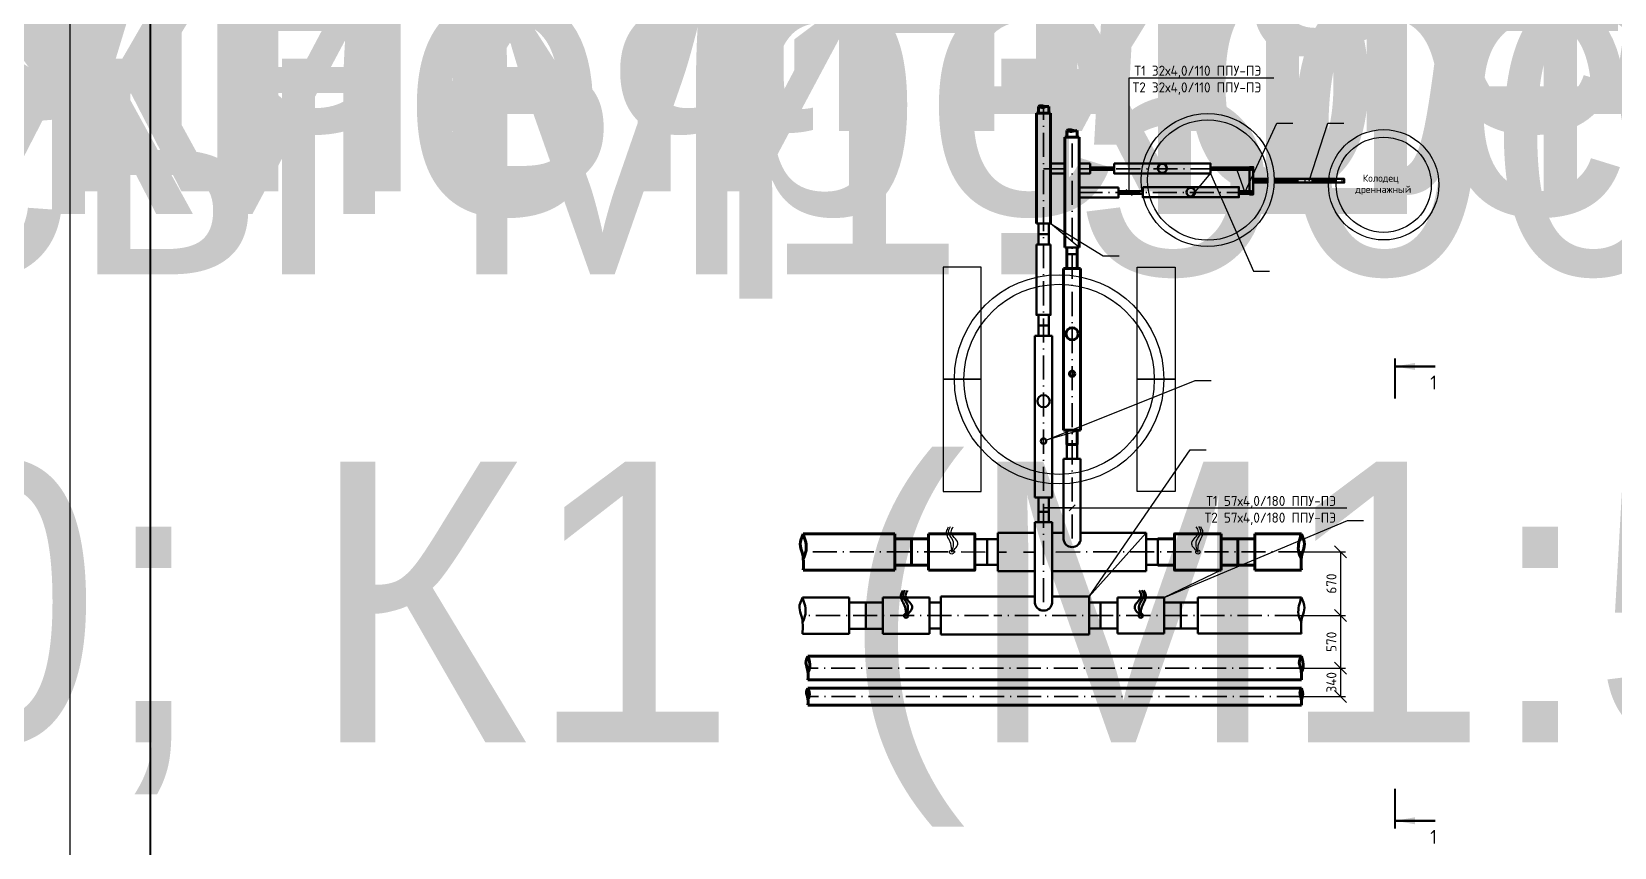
# Model space of a CAD drawing. Header units: metres. Extents: x 1981 to 7362, y 1229 to 3678.
# Drawn here: x 4078 to 4472.5, y 2123.1 to 2326.5 of the extents above; entities that cross this region are included whole.
import ezdxf
from ezdxf import colors
from ezdxf.entities.mleader import LeaderData, LeaderLine
from ezdxf.enums import TextEntityAlignment as Align
from ezdxf.math import Vec2, Vec3

# ---------------------------------------------------------------- set-up
doc = ezdxf.new("R2018")
doc.units = ezdxf.units.M
doc.linetypes.add('ACAD_ISO10W100', pattern=[18.5, 12, -3, 0.5, -3])
doc.layers.add('Основной', color=255, linetype='Continuous', lineweight=50)
doc.layers.add('Форматы', color=7, linetype='Continuous')
doc.styles.add('-ISOCPEUR-', font='isocpeur.ttf')
doc.styles.add('GOST', font='GOST.shx', dxfattribs={"oblique": 15})
doc.styles.add('GOST-2.304_Type-B', font='GOST Common.ttf')
doc.styles.get("Standard").update_dxf_attribs({"font": 'GOST Common.ttf'})
doc.dimstyles.new('Копия(2) М 1 к 40', dxfattribs={"dimtxt": 3.5, "dimasz": 3, "dimexe": 1.25, "dimexo": 0, "dimgap": 1, "dimtad": 1, "dimdec": 0, "dimlfac": 40, "dimzin": 0, "dimdsep": 46, "dimtxsty": 'GOST', "dimblk": 'OBLIQUE', "dimcen": 5, "dimclrd": 256, "dimclre": 256, "dimclrt": 256, "dimazin": 2, "dimtfac": 1, "dimtdec": 0, "dimtmove": 0, "dimatfit": 3, "dimldrblk": 'NONE', "dimfxl": 1.25, "dimtolj": 1, "dimtzin": 0, "dimlwd": -1, "dimlwe": -1, "dimarcsym": 2})

# ---------------------------------------------------------------- blocks, each defined once
blk = doc.blocks.new('*U143')
at = {"style": 'GOST-2.304_Type-B'}
blk.add_attdef('РАЗРАБОТАЛ', text='', height=2.5, dxfattribs=at).set_placement((250.5, -264.22), align=Align.MIDDLE_LEFT)
at = {"style": 'GOST-2.304_Type-B', "flags": 8}
for tag, height, p in [('ДАТА', 2.5, (290.07, -264.4)), ('ЛИСТ', 3, (386.39, -271.92)), ('ЛИСТОВ', 3, (403.89, -271.92)), ('ФОРМАТ', 3, (380.97, -294.75))]:
    blk.add_attdef(tag, text='', height=height, dxfattribs=at).set_placement(p, align=Align.MIDDLE_CENTER)
at = {"style": 'GOST-2.304_Type-B'}
blk.add_attdef('ПРОВЕРИЛ', (250.75, -270.73), '', height=2.5, dxfattribs=at)
at = {"lineweight": 30, "flags": 104}
for tag, p in [('ТЕПЛОВЫЕ_СЕТИ', (330, -269.5)), ('ИМЯ_ЧЕРТЕЖА', (330, -284.5))]:
    blk.add_attdef(tag, text='', height=3, dxfattribs=at).set_placement(p, align=Align.MIDDLE_CENTER)
blk = doc.blocks.new('_Oblique')
at = {"color": 0, "linetype": 'ByBlock', "lineweight": -2}
blk.add_line((-0.5, -0.5), (0.5, 0.5), dxfattribs=at)
blk = doc.blocks.new('*D116')
at = {"transparency": 16777216}
for p, q in [((4394.79, 2196.83), (4405.47, 2196.83)), ((4404.22, 2196.83), (4404.22, 2180.9)), ((4393.83, 2180.9), (4405.47, 2180.9))]:
    blk.add_line(p, q, dxfattribs=at)
at = {"layer": 'Defpoints', "color": 0, "lineweight": 50, "transparency": 16777216}
for p in [(4394.79, 2196.83), (4393.83, 2180.9), (4404.22, 2180.9)]:
    blk.add_point(p, dxfattribs=at)
at = {"transparency": 16777216, "xscale": 3, "yscale": 3, "zscale": 3}
for p, rotation in [((4404.22, 2196.83), 90), ((4404.22, 2180.9), 270)]:
    blk.add_blockref('_Oblique', p, dxfattribs=dict(at, rotation=rotation))
at = {"lineweight": 35, "transparency": 16777216, "insert": (4401.97, 2188.87), "char_height": 2.5, "attachment_point": 5, "rotation": 90}
blk.add_mtext('\\A1;670', dxfattribs=at)
blk = doc.blocks.new('_None')
blk = doc.blocks.new('*D117')
at = {"transparency": 16777216}
for p, q in [((4393.83, 2180.9), (4405.47, 2180.9)), ((4404.22, 2180.9), (4404.22, 2167.81)), ((4394.26, 2167.81), (4405.47, 2167.81))]:
    blk.add_line(p, q, dxfattribs=at)
at = {"layer": 'Defpoints', "color": 0, "lineweight": 50, "transparency": 16777216}
for p in [(4393.83, 2180.9), (4394.26, 2167.81), (4404.22, 2167.81)]:
    blk.add_point(p, dxfattribs=at)
at = {"transparency": 16777216, "xscale": 3, "yscale": 3, "zscale": 3}
for p, rotation in [((4404.22, 2180.9), 90), ((4404.22, 2167.81), 270)]:
    blk.add_blockref('_Oblique', p, dxfattribs=dict(at, rotation=rotation))
at = {"lineweight": 35, "transparency": 16777216, "insert": (4401.97, 2174.35), "char_height": 2.5, "width": 6.65, "attachment_point": 5, "rotation": 90}
blk.add_mtext('\\A1;570', dxfattribs=at)
blk = doc.blocks.new('*D118')
at = {"transparency": 16777216}
for p, q in [((4394.26, 2167.81), (4405.47, 2167.81)), ((4404.22, 2167.81), (4404.22, 2160.69)), ((4394.26, 2160.69), (4405.47, 2160.69))]:
    blk.add_line(p, q, dxfattribs=at)
at = {"layer": 'Defpoints', "color": 0, "lineweight": 50, "transparency": 16777216}
for p in [(4394.26, 2167.81), (4394.26, 2160.69), (4404.22, 2160.69)]:
    blk.add_point(p, dxfattribs=at)
at = {"transparency": 16777216, "xscale": 3, "yscale": 3, "zscale": 3}
for p, rotation in [((4404.22, 2167.81), 90), ((4404.22, 2160.69), 270)]:
    blk.add_blockref('_Oblique', p, dxfattribs=dict(at, rotation=rotation))
at = {"lineweight": 35, "transparency": 16777216, "insert": (4401.97, 2164.25), "char_height": 2.5, "attachment_point": 5, "rotation": 90}
blk.add_mtext('\\A1;340', dxfattribs=at)
blk = doc.blocks.new('*U145')
blk.add_lwpolyline([(0, 123), (594, 123), (594, -297), (0, -297)], close=True)
at = {"const_width": 0.5}
blk.add_lwpolyline([(20, 118), (589, 118), (589, -292), (20, -292)], close=True, dxfattribs=at)
at = {"style": 'GOST-2.304_Type-B'}
blk.add_attdef('РАЗРАБОТАЛ', text='', height=2.5, dxfattribs=at).set_placement((424.5, -264.22), align=Align.MIDDLE_LEFT)
at = {"style": 'GOST-2.304_Type-B', "flags": 8}
for tag, height, p in [('ДАТА', 2.5, (464.07, -264.4)), ('ЛИСТ', 3, (560.39, -271.92)), ('ЛИСТОВ', 3, (577.89, -271.92)), ('ФОРМАТ', 3, (554.97, -294.75))]:
    blk.add_attdef(tag, text='', height=height, dxfattribs=at).set_placement(p, align=Align.MIDDLE_CENTER)
at = {"style": 'GOST-2.304_Type-B'}
blk.add_attdef('ПРОВЕРИЛ', (424.75, -270.73), '', height=2.5, dxfattribs=at)
at = {"lineweight": 30, "flags": 104}
for tag, p in [('ТЕПЛОВЫЕ_СЕТИ', (504, -269.5)), ('ИМЯ_ЧЕРТЕЖА', (504, -284.5))]:
    blk.add_attdef(tag, text='', height=3, dxfattribs=at).set_placement(p, align=Align.MIDDLE_CENTER)
blk = doc.blocks.new('*U163')
at = {"style": 'GOST-2.304_Type-B'}
blk.add_attdef('РАЗРАБОТАЛ', text='', height=2.5, dxfattribs=at).set_placement((250.5, -264.22), align=Align.MIDDLE_LEFT)
at = {"style": 'GOST-2.304_Type-B', "flags": 8}
for tag, height, p in [('ДАТА', 2.5, (290.07, -264.4)), ('ЛИСТ', 3, (386.39, -271.92)), ('ЛИСТОВ', 3, (403.89, -271.92)), ('ФОРМАТ', 3, (380.97, -294.75))]:
    blk.add_attdef(tag, text='', height=height, dxfattribs=at).set_placement(p, align=Align.MIDDLE_CENTER)
at = {"style": 'GOST-2.304_Type-B'}
blk.add_attdef('ПРОВЕРИЛ', (250.75, -270.73), '', height=2.5, dxfattribs=at)
at = {"lineweight": 30, "flags": 104}
for tag, p in [('ТЕПЛОВЫЕ_СЕТИ', (330, -269.5)), ('ИМЯ_ЧЕРТЕЖА', (330, -284.5))]:
    blk.add_attdef(tag, text='', height=3, dxfattribs=at).set_placement(p, align=Align.MIDDLE_CENTER)

msp = doc.modelspace()

# ---------------------------------------------------------------- hatches: boundary and pattern name
at = {"layer": 'Основной'}
for points in [[(4417.82, 2243.027), (4422.82, 2243.909), (4422.82, 2242.146)], [(4417.82, 2129.718), (4422.82, 2130.6), (4422.82, 2128.836)]]:
    msp.add_hatch(color=256, dxfattribs=at).paths.add_polyline_path(points, flags=0)

# ---------------------------------------------------------------- linework, layer by layer
at = {"lineweight": 60}
for p, q in [((4328.921, 2307.84), (4328.921, 2306.184)), ((4331.484, 2306.184), (4331.484, 2307.84)), ((4331.977, 2306.184), (4328.428, 2306.184)), ((4328.428, 2278.657), (4328.428, 2306.184)), ((4331.977, 2278.657), (4331.977, 2306.184)), ((4339.09, 2300.184), (4335.541, 2300.184)), ((4335.541, 2272.657), (4335.541, 2300.184)), ((4336.034, 2301.84), (4336.034, 2300.184)), ((4338.597, 2300.184), (4338.597, 2301.84)), ((4339.09, 2272.657), (4339.09, 2300.184)), ((4336.034, 2271.001), (4336.034, 2272.657)), ((4338.597, 2272.657), (4338.597, 2271.001)), ((4336.034, 2271.001), (4336.034, 2267.442)), ((4338.596, 2267.442), (4338.596, 2271.001)), ((4339.45, 2267.442), (4335.18, 2267.442)), ((4335.18, 2227.114), (4335.18, 2267.442)), ((4339.45, 2227.114), (4339.45, 2267.442)), ((4339.45, 2227.114), (4335.18, 2227.114)), ((4336.034, 2223.555), (4336.034, 2227.114)), ((4338.596, 2227.114), (4338.596, 2223.555)), ((4336.034, 2223.555), (4338.596, 2223.555)), ((4336.034, 2223.555), (4338.596, 2223.555)), ((4293.118, 2201.249), (4270.31, 2201.249)), ((4293.118, 2192.249), (4293.118, 2201.249)), ((4297.318, 2199.999), (4293.118, 2199.999)), ((4297.318, 2199.999), (4301.518, 2199.999)), ((4297.318, 2193.499), (4297.318, 2199.999)), ((4297.318, 2193.499), (4297.318, 2199.999)), ((4301.518, 2192.249), (4301.518, 2201.249)), ((4301.518, 2201.249), (4313.118, 2201.249)), ((4313.118, 2192.249), (4313.118, 2201.249)), ((4358.665, 2199.999), (4362.865, 2199.999)), ((4362.865, 2192.249), (4362.865, 2201.249)), ((4374.465, 2201.249), (4362.865, 2201.249)), ((4374.465, 2192.249), (4374.465, 2201.249)), ((4378.665, 2199.999), (4374.465, 2199.999)), ((4378.665, 2193.499), (4378.665, 2199.999)), ((4378.665, 2199.999), (4382.865, 2199.999)), ((4378.665, 2193.499), (4378.665, 2199.999)), ((4382.865, 2192.249), (4382.865, 2201.249)), ((4382.865, 2201.249), (4394.465, 2201.249)), ((4293.118, 2193.499), (4297.318, 2193.499)), ((4301.518, 2193.499), (4297.318, 2193.499)), ((4362.865, 2193.499), (4358.665, 2193.499)), ((4374.465, 2193.499), (4378.665, 2193.499)), ((4382.865, 2193.499), (4378.665, 2193.499)), ((4293.118, 2192.249), (4270.31, 2192.249)), ((4301.518, 2192.249), (4313.118, 2192.249)), ((4374.465, 2192.249), (4362.865, 2192.249)), ((4382.865, 2192.249), (4394.465, 2192.249))]:
    msp.add_line(p, q, dxfattribs=at)
at = {"color": 3, "linetype": 'ACAD_ISO10W100', "lineweight": 35, "ltscale": 0.5}
for p, q in [((4337.315, 2200.109), (4337.315, 2301.277)), ((4315.676, 2196.749), (4270.958, 2196.824)), ((4320.954, 2196.749), (4318.641, 2196.749)), ((4328.067, 2196.749), (4325.225, 2196.749)), ((4394.792, 2196.833), (4332.337, 2196.749)), ((4316.483, 2180.904), (4270.776, 2180.904)), ((4393.834, 2180.902), (4317.835, 2180.904)), ((4394.256, 2167.807), (4271.295, 2167.807)), ((4394.351, 2160.69), (4271.374, 2160.69))]:
    msp.add_line(p, q, dxfattribs=at)
at = {"color": 5, "lineweight": 50}
for p, q in [((4332.337, 2250.646), (4328.067, 2250.646)), ((4328.067, 2210.318), (4328.067, 2250.646)), ((4332.337, 2210.318), (4332.337, 2250.646)), ((4332.337, 2210.318), (4328.067, 2210.318)), ((4328.921, 2204.153), (4328.921, 2210.318)), ((4331.483, 2210.318), (4331.483, 2204.153)), ((4328.067, 2204.153), (4332.337, 2204.153)), ((4328.067, 2204.153), (4328.067, 2184.104)), ((4328.921, 2204.153), (4331.483, 2204.153)), ((4332.337, 2204.153), (4332.337, 2184.104)), ((4304.586, 2185.649), (4304.586, 2176.16)), ((4304.586, 2185.649), (4328.067, 2185.649)), ((4332.337, 2185.649), (4341.593, 2185.649)), ((4341.593, 2185.649), (4341.593, 2176.16)), ((4281.739, 2185.381), (4270.139, 2185.381)), ((4281.739, 2176.381), (4281.739, 2185.381)), ((4285.939, 2184.131), (4281.739, 2184.131)), ((4285.939, 2184.131), (4290.139, 2184.131)), ((4285.939, 2177.631), (4285.939, 2184.131)), ((4285.939, 2177.631), (4285.939, 2184.131)), ((4285.939, 2177.631), (4285.939, 2184.131)), ((4285.939, 2177.631), (4285.939, 2184.131)), ((4290.139, 2176.381), (4290.139, 2185.381)), ((4290.139, 2185.381), (4301.739, 2185.381)), ((4301.739, 2176.381), (4301.739, 2185.381)), ((4301.739, 2184.142), (4301.739, 2177.666)), ((4304.586, 2184.142), (4301.739, 2184.142)), ((4301.739, 2184.142), (4301.739, 2177.666)), ((4301.739, 2184.142), (4301.739, 2177.666)), ((4301.739, 2184.142), (4301.739, 2177.666)), ((4341.593, 2184.142), (4344.44, 2184.142)), ((4344.44, 2184.153), (4348.64, 2184.153)), ((4344.44, 2177.653), (4344.44, 2184.153)), ((4344.44, 2184.142), (4344.44, 2177.666)), ((4344.44, 2184.142), (4344.44, 2177.666)), ((4344.44, 2184.142), (4344.44, 2177.666)), ((4344.44, 2184.142), (4344.44, 2177.666)), ((4344.44, 2184.142), (4344.44, 2177.666)), ((4344.44, 2184.142), (4344.44, 2177.666)), ((4348.64, 2176.403), (4348.64, 2185.403)), ((4360.24, 2185.403), (4348.64, 2185.403)), ((4348.64, 2184.165), (4348.64, 2177.688)), ((4348.64, 2184.165), (4348.64, 2177.688)), ((4348.64, 2184.165), (4348.64, 2177.688)), ((4348.64, 2184.165), (4348.64, 2177.688)), ((4360.24, 2176.403), (4360.24, 2185.403)), ((4364.44, 2184.153), (4360.24, 2184.153)), ((4364.44, 2177.653), (4364.44, 2184.153)), ((4364.44, 2177.653), (4364.44, 2184.153)), ((4364.44, 2177.653), (4364.44, 2184.153)), ((4364.44, 2184.153), (4368.64, 2184.153)), ((4368.64, 2176.403), (4368.64, 2185.403)), ((4368.64, 2185.403), (4394.465, 2185.403)), ((4304.586, 2177.666), (4301.739, 2177.666)), ((4341.593, 2177.666), (4344.44, 2177.666)), ((4348.64, 2177.653), (4344.44, 2177.653)), ((4360.24, 2177.653), (4364.44, 2177.653)), ((4368.64, 2177.653), (4364.44, 2177.653)), ((4281.739, 2176.381), (4270.139, 2176.381)), ((4281.739, 2177.631), (4285.939, 2177.631)), ((4290.139, 2177.631), (4285.939, 2177.631)), ((4290.139, 2176.381), (4301.739, 2176.381)), ((4304.586, 2176.16), (4341.593, 2176.16)), ((4360.24, 2176.403), (4348.64, 2176.403)), ((4368.64, 2176.403), (4394.465, 2176.403))]:
    msp.add_line(p, q, dxfattribs=at)
at = {"lineweight": 50}
for p, q in [((4336.034, 2223.555), (4336.034, 2219.997)), ((4338.596, 2223.555), (4336.034, 2223.555)), ((4338.596, 2223.555), (4338.596, 2219.997)), ((4335.18, 2219.997), (4339.45, 2219.997)), ((4335.18, 2219.997), (4335.18, 2199.948)), ((4336.034, 2219.997), (4338.596, 2219.997)), ((4339.45, 2219.997), (4339.45, 2199.948)), ((4313.118, 2201.493), (4313.118, 2192.004)), ((4318.811, 2201.493), (4318.811, 2192.004)), ((4318.811, 2201.493), (4328.067, 2201.493)), ((4332.337, 2201.493), (4335.18, 2201.493)), ((4339.45, 2201.493), (4355.818, 2201.493)), ((4355.818, 2201.493), (4355.818, 2192.004)), ((4362.865, 2201.493), (4362.865, 2192.004)), ((4355.818, 2199.987), (4358.665, 2199.987)), ((4355.818, 2193.511), (4358.665, 2193.511)), ((4318.811, 2192.004), (4328.067, 2192.004)), ((4332.337, 2192.004), (4355.818, 2192.004))]:
    msp.add_line(p, q, dxfattribs=at)
for p, q in [((4318.811, 2199.987), (4318.641, 2199.987)), ((4318.811, 2193.511), (4318.641, 2193.511))]:
    msp.add_line(p, q)
at = {"color": 4, "lineweight": 60}
for p, q in [((4307.793, 2170.773), (4271.488, 2170.773)), ((4394.465, 2170.773), (4307.793, 2170.773)), ((4307.793, 2164.842), (4271.488, 2164.842)), ((4394.465, 2164.842), (4307.793, 2164.842))]:
    msp.add_line(p, q, dxfattribs=at)
at = {"color": 6, "lineweight": 60}
for p, q in [((4394.465, 2162.825), (4271.488, 2162.825)), ((4394.465, 2158.555), (4271.488, 2158.555))]:
    msp.add_line(p, q, dxfattribs=at)
at = {"color": 3, "linetype": 'ACAD_ISO10W100', "lineweight": 35, "ltscale": 0.5}
for points in [[(4330.202, 2184.265), (4330.179, 2307.933)], [(4330.182, 2292.35), (4335.541, 2292.35)], [(4339.09, 2292.35), (4381.915, 2292.35)], [(4382.476, 2289.348), (4386.113, 2289.348)], [(4387.713, 2289.348), (4405.176, 2289.348)], [(4381.915, 2286.42), (4337.315, 2286.42)]]:
    msp.add_lwpolyline(points, dxfattribs=at)
at = {"color": 0, "linetype": 'ByBlock'}
for points in [[(4314.653, 2267.814), (4305.163, 2267.814), (4305.163, 2239.822), (4314.653, 2239.822)], [(4353.528, 2267.814), (4363.017, 2267.814), (4363.017, 2239.822), (4353.528, 2239.822)], [(4314.653, 2239.822), (4305.163, 2239.822), (4305.163, 2211.829), (4314.653, 2211.829)], [(4353.528, 2239.822), (4363.017, 2239.822), (4363.017, 2211.829), (4353.528, 2211.829)]]:
    msp.add_lwpolyline(points, close=True, dxfattribs=at)
at = {"color": 5, "lineweight": 50}
msp.add_lwpolyline([(4331.483, 2206.759), (4328.921, 2206.759)], dxfattribs=at)
at = {"lineweight": 50}
for points in [[(4318.641, 2199.987), (4315.676, 2199.987), (4313.118, 2199.987)], [(4318.641, 2193.511), (4315.676, 2193.511), (4313.118, 2193.511)]]:
    msp.add_lwpolyline(points, dxfattribs=at)
at = {"color": 0, "linetype": 'ByBlock'}
for centre, radius in [((4371.114, 2289.507), 16.6), ((4371.114, 2289.507), 15), ((4414.989, 2288.329), 13.759), ((4414.989, 2288.329), 11.861), ((4334.09, 2239.822), 26.095), ((4334.09, 2239.822), 23.723)]:
    msp.add_circle(centre, radius, dxfattribs=at)
at = {"lineweight": 60}
for centre, radius in [((4337.315, 2251.165), 1.534), ((4337.315, 2241.201), 0.681)]:
    msp.add_circle(centre, radius, dxfattribs=at)
at = {"color": 5, "lineweight": 50}
for centre, radius in [((4330.202, 2234.369), 1.534), ((4330.202, 2224.405), 0.681), ((4295.939, 2180.881), 0.531), ((4354.44, 2180.903), 0.531)]:
    msp.add_circle(centre, radius, dxfattribs=at)
at = {"lineweight": 30}
for centre in [(4307.318, 2196.749), (4368.665, 2196.749)]:
    msp.add_circle(centre, 0.531, dxfattribs=at)
at = {"lineweight": 50}
msp.add_arc((4337.315, 2200.109), 2.141, 184.31559, 355.68441, dxfattribs=at)
at = {"color": 5, "lineweight": 50}
msp.add_arc((4330.202, 2184.265), 2.141, 184.31559, 355.68441, dxfattribs=at)
at = {"lineweight": 60}
for points in [[(4331.484, 2307.84), (4330.245, 2307.914), (4329.643, 2308.062), (4328.921, 2307.84)], [(4328.921, 2307.84), (4330.097, 2307.639), (4330.691, 2307.841)], [(4338.597, 2301.84), (4337.357, 2301.914), (4336.755, 2302.062), (4336.034, 2301.84)], [(4336.034, 2301.84), (4337.21, 2301.639), (4337.803, 2301.841)], [(4270.31, 2192.249), (4270.05, 2196.602), (4269.529, 2198.715), (4270.31, 2201.249)], [(4270.31, 2201.249), (4271.016, 2197.119), (4270.308, 2195.036)], [(4394.465, 2201.249), (4393.759, 2197.119), (4394.467, 2195.036)], [(4394.465, 2192.249), (4394.725, 2196.602), (4395.246, 2198.715), (4394.465, 2201.249)]]:
    msp.add_spline(points, degree=3, dxfattribs=at)
at = {"lineweight": 30}
for points in [[(4307.318, 2196.749), (4307.066, 2198.899), (4306.045, 2201.793), (4306.548, 2203.016)], [(4307.318, 2196.749), (4307.627, 2199.58), (4306.535, 2201.861), (4307.038, 2203.083)], [(4307.318, 2196.749), (4308.836, 2198.996), (4307.193, 2201.81), (4307.696, 2203.033)], [(4368.665, 2196.749), (4367.147, 2198.996), (4368.79, 2201.81), (4368.287, 2203.033)], [(4368.665, 2196.749), (4368.356, 2199.58), (4369.448, 2201.861), (4368.945, 2203.083)], [(4368.665, 2196.749), (4368.917, 2198.899), (4369.937, 2201.793), (4369.435, 2203.016)]]:
    msp.add_spline(points, degree=3, dxfattribs=at)
at = {"color": 5, "lineweight": 50}
for points in [[(4295.939, 2180.881), (4295.687, 2183.031), (4294.667, 2185.925), (4295.17, 2187.148)], [(4295.939, 2180.881), (4296.248, 2183.712), (4295.156, 2185.992), (4295.659, 2187.215)], [(4295.939, 2180.881), (4297.457, 2183.128), (4295.815, 2185.942), (4296.317, 2187.165)], [(4270.139, 2176.381), (4269.879, 2180.733), (4269.358, 2182.847), (4270.139, 2185.381)], [(4270.139, 2185.381), (4270.846, 2181.251), (4270.137, 2179.168)], [(4394.465, 2185.403), (4393.759, 2181.273), (4394.467, 2179.19)], [(4394.465, 2176.403), (4394.725, 2180.756), (4395.246, 2182.869), (4394.465, 2185.403)]]:
    msp.add_spline(points, degree=3, dxfattribs=at)
for points, knots in [([(4354.44, 2180.903), (4353.62, 2181.649), (4351.816, 2183.291), (4355.179, 2185.351), (4354.312, 2186.776), (4354.062, 2187.187)], [0, 0, 0, 0, 2.7118758, 5.9702407, 7.2923562, 7.2923562, 7.2923562, 7.2923562]), ([(4354.44, 2180.903), (4354.117, 2181.874), (4353.508, 2183.706), (4355.677, 2185.629), (4354.964, 2186.826), (4354.72, 2187.238)], [0, 0, 0, 0, 2.8477683, 5.3764548, 6.6985712, 6.6985712, 6.6985712, 6.6985712]), ([(4354.44, 2180.903), (4354.447, 2181.627), (4354.463, 2183.377), (4356.181, 2185.41), (4355.434, 2186.763), (4355.209, 2187.17)], [0, 0, 0, 0, 2.165161, 5.2336412, 6.5557578, 6.5557578, 6.5557578, 6.5557578])]:
    msp.add_open_spline(points, degree=3, knots=knots, dxfattribs=at)
at = {"color": 4, "lineweight": 60}
for points in [[(4271.488, 2164.842), (4271.318, 2167.727), (4270.976, 2169.112), (4271.488, 2170.773)], [(4271.488, 2170.773), (4271.951, 2168.067), (4271.487, 2166.701)], [(4394.465, 2164.842), (4394.295, 2167.727), (4393.954, 2169.112), (4394.465, 2170.773)], [(4394.465, 2170.773), (4394.928, 2168.067), (4394.464, 2166.701)]]:
    msp.add_spline(points, degree=3, dxfattribs=at)
at = {"color": 6, "lineweight": 60}
for points in [[(4271.488, 2158.555), (4271.369, 2160.706), (4271.132, 2161.67), (4271.488, 2162.825)], [(4271.488, 2162.825), (4271.81, 2160.942), (4271.487, 2159.992)], [(4394.465, 2158.555), (4394.347, 2160.706), (4394.109, 2161.67), (4394.465, 2162.825)], [(4394.465, 2162.825), (4394.787, 2160.942), (4394.464, 2159.992)]]:
    msp.add_spline(points, degree=3, dxfattribs=at)
at = {"layer": 'Основной'}
for p, q in [((4417.82, 2243.027), (4427.82, 2243.027)), ((4417.82, 2129.718), (4427.82, 2129.718))]:
    msp.add_line(p, q, dxfattribs=at)
for points in [[(4335.541, 2291.17), (4331.977, 2291.17), (4331.977, 2293.67), (4335.541, 2293.67)], [(4341.802, 2293.67), (4341.802, 2291.17), (4339.09, 2291.17)], [(4339.09, 2293.67), (4341.802, 2293.67)], [(4341.802, 2293.67), (4341.802, 2291.17)], [(4344.802, 2292.67), (4344.802, 2292.03), (4341.802, 2292.03), (4341.802, 2292.67), (4344.802, 2292.67)], [(4344.802, 2292.67), (4344.802, 2292.03), (4347.802, 2292.03), (4347.802, 2292.67), (4344.802, 2292.67)], [(4347.802, 2293.67), (4347.802, 2291.17), (4371.802, 2291.17), (4371.802, 2293.67), (4347.802, 2293.67)], [(4347.802, 2293.67), (4347.802, 2291.17)], [(4374.802, 2292.67), (4374.802, 2292.03), (4371.802, 2292.03), (4371.802, 2292.67), (4374.802, 2292.67)], [(4374.802, 2292.67), (4381.915, 2292.67), (4381.915, 2292.03), (4374.802, 2292.03)], [(4381.576, 2292.768), (4382.476, 2292.768), (4382.476, 2285.927), (4381.576, 2285.927), (4381.576, 2286.1)], [(4381.576, 2292.67), (4381.576, 2292.768)], [(4381.576, 2286.74), (4381.576, 2292.03)], [(4382.476, 2289.798), (4382.476, 2288.898), (4386.101, 2288.898)], [(4386.111, 2289.798), (4382.476, 2289.798)], [(4387.702, 2288.898), (4405.176, 2288.898), (4405.176, 2289.798), (4387.711, 2289.798)], [(4348.915, 2287.67), (4348.915, 2285.17), (4339.09, 2285.17), (4339.09, 2287.67), (4348.915, 2287.67)], [(4351.915, 2286.74), (4351.915, 2286.1), (4348.915, 2286.1), (4348.915, 2286.74), (4351.915, 2286.74)], [(4351.915, 2286.74), (4351.915, 2286.1), (4354.915, 2286.1), (4354.915, 2286.74), (4351.915, 2286.74)], [(4354.915, 2287.74), (4354.915, 2285.24), (4378.915, 2285.24), (4378.915, 2287.74), (4354.915, 2287.74)], [(4354.915, 2287.74), (4354.915, 2285.24)], [(4381.915, 2286.74), (4381.915, 2286.1), (4378.915, 2286.1), (4378.915, 2286.74), (4381.915, 2286.74)], [(4331.977, 2278.657), (4328.428, 2278.657)], [(4328.921, 2276.05), (4328.921, 2278.657)], [(4331.484, 2276.05), (4331.484, 2278.657)], [(4328.428, 2273.442), (4328.428, 2255.861), (4331.977, 2255.861), (4331.977, 2273.442)], [(4328.428, 2273.442), (4331.977, 2273.442)], [(4331.484, 2276.05), (4328.921, 2276.05)], [(4328.921, 2276.05), (4328.921, 2273.442)], [(4331.484, 2276.05), (4331.484, 2273.442)], [(4339.09, 2272.657), (4335.541, 2272.657)], [(4336.034, 2271.001), (4338.597, 2271.001)], [(4328.921, 2255.861), (4328.921, 2250.646)], [(4328.921, 2253.254), (4331.484, 2253.254)], [(4331.484, 2255.861), (4331.484, 2250.646)], [(4316.146, 2199.987), (4316.146, 2193.511)], [(4358.665, 2193.499), (4358.665, 2199.999)], [(4378.665, 2193.499), (4378.665, 2199.999), (4380.925, 2199.999)]]:
    msp.add_lwpolyline(points, dxfattribs=at)
for points in [[(4417.82, 2235.027, 0.5, 0.5, 0), (4417.82, 2245.027, 0.5, 0.5, 0)], [(4417.82, 2137.718, 0.5, 0.5, 0), (4417.82, 2127.718, 0.5, 0.5, 0)]]:
    msp.add_lwpolyline(points, format="xyseb", dxfattribs=at)
for centre in [(4359.802, 2292.42), (4366.915, 2286.49)]:
    msp.add_circle(centre, 1.1, dxfattribs=at)
for centre in [(4381.915, 2292.35), (4381.915, 2286.42)]:
    msp.add_arc(centre, 0.32, 270, 90, dxfattribs=at)

# ---------------------------------------------------------------- block references
at = {"layer": 'Форматы'}
ref = msp.add_blockref('*U163', (3460.879, 2641.227), dxfattribs=at)
lines = msp.add_mtext('Дренажный колодец КД3', dxfattribs={"layer": '0', "insert": (3790.879, 2356.727), "char_height": 70, "attachment_point": 1})
ref.add_attrib('ИМЯ_ЧЕРТЕЖА', '', (3790.879, 2356.727), dxfattribs={"flags": 104}).embed_mtext(lines)
lines = msp.add_mtext('Тепломеханические решения тепловых сетей', dxfattribs={"layer": '0', "insert": (3790.879, 2371.727), "char_height": 70, "attachment_point": 1})
ref.add_attrib('ТЕПЛОВЫЕ_СЕТИ', '', (3790.879, 2371.727), dxfattribs={"flags": 104}).embed_mtext(lines)
ref = msp.add_blockref('*U143', (3013.291, 2620.512), dxfattribs=at)
lines = msp.add_mtext('План теплотрассы М1:500;\\PРазрез 1-1 М1:20; К1 (М1:50)', dxfattribs={"layer": '0', "insert": (3343.291, 2336.012), "char_height": 70, "attachment_point": 1})
ref.add_attrib('ИМЯ_ЧЕРТЕЖА', '', (3343.291, 2336.012), dxfattribs={"flags": 104}).embed_mtext(lines)
lines = msp.add_mtext('Тепломеханические решения тепловых сетей', dxfattribs={"layer": '0', "insert": (3343.291, 2351.012), "char_height": 70, "attachment_point": 1})
ref.add_attrib('ТЕПЛОВЫЕ_СЕТИ', '', (3343.291, 2351.012), dxfattribs={"flags": 104}).embed_mtext(lines)
msp.add_blockref('*U145', (4087.543, 2263.953), dxfattribs=at)

# ---------------------------------------------------------------- texts
at = {"style": '-ISOCPEUR-'}
for s, p in [('дреннажный', (4414.868, 2287.192)), ('Колодец', (4414.251, 2289.987))]:
    msp.add_text(s, height=1.7792, dxfattribs=at).set_placement(p, align=Align.MIDDLE_CENTER)
at = {"layer": 'Основной', "style": 'GOST-2.304_Type-B'}
for p in [(4426.595, 2237.277), (4426.595, 2123.968)]:
    msp.add_text('1', height=3.5, dxfattribs=at).set_placement(p)

# ---------------------------------------------------------------- dimensions: what is measured, and where the dimension line sits
at = {"color": 18, "lineweight": 35, "true_color": 0x000000}
for base, p1, p2, text, picture, middle in [((4404.221, 2180.902), (4394.792, 2196.833), (4393.834, 2180.902), '670', '*D116', (4401.971, 2188.867)), ((4404.221, 2167.807), (4393.834, 2180.902), (4394.256, 2167.807), '570', '*D117', (4401.971, 2174.355)), ((4404.221, 2160.69), (4394.256, 2167.807), (4394.256, 2160.69), '340', '*D118', (4401.971, 2164.249))]:
    dim = msp.add_linear_dim(base=base, p1=p1, p2=p2, angle=90, text=text, dimstyle='Копия(2) М 1 к 40', override={"dimtxt": 2.5, "dimtxsty": 'Standard'}, dxfattribs=at)
    dim.commit()
    dim.dimension.update_dxf_attribs({"geometry": picture, "text_midpoint": middle})

# ---------------------------------------------------------------- leaders
at = {"lineweight": 25}
ml = msp.add_multileader_mtext('Standard', dxfattribs=at)
ml.set_content('Т1 32х4,0/110 ППУ-ПЭ\\PТ2 32х4,0/110 ППУ-ПЭ', color=256)
ml.set_leader_properties(linetype='ByLayer', lineweight=25)
ml.set_arrow_properties(name='OBLIQUE')
ml.build(insert=Vec2(0, 0))
ml.multileader.update_dxf_attribs({"text_left_attachment_type": 6, "text_right_attachment_type": 6, "dogleg_length": 0.155, "arrow_head_size": 1.483})
ctx = ml.context
ctx.base_point, ctx.char_height, ctx.arrow_head_size, ctx.landing_gap_size, ctx.plane_origin = Vec3(4351.648, 2315.034), 2.5, 1.483, 0.237, Vec3(4346.538, 2322.608)
ctx.left_attachment, ctx.right_attachment, ctx.text_align_type = 6, 6, 2
notes = []
notes.append((ctx, [(0, (1, 1, 0), (4351.555, 2315.034), (1, 0), 0.0922, [(1, [(4351.555, 2286.42), (4351.555, 2292.35)], 0, [])])]))
ctx.mtext.insert, ctx.mtext.alignment, ctx.mtext.flow_direction = Vec3(4384.472, 2318.034), 3, 5
ml = msp.add_multileader_mtext('Standard', dxfattribs=at)
ml.set_content('', color=256)
ml.set_leader_properties()
ml.set_arrow_properties(name='NONE')
ml.build(insert=Vec2(0, 0))
ml.multileader.update_dxf_attribs({"text_left_attachment_type": 6, "text_right_attachment_type": 6, "dogleg_length": 2, "arrow_head_size": 2.5})
ctx = ml.context
ctx.base_point, ctx.char_height, ctx.arrow_head_size, ctx.plane_origin = Vec3(4390.36, 2303.714), 2.5, 2.5, Vec3(4378.358, 2292.03)
ctx.left_attachment, ctx.right_attachment = 6, 6
notes.append((ctx, [(0, (1, 1, 0), (4388.36, 2303.714), (1, 0), 2, [(1, [(4378.358, 2292.03), (4380.415, 2286.42)], 0, [])])]))
ctx.mtext.insert, ctx.mtext.flow_direction = Vec3(4392.36, 2306.714), 5
ml = msp.add_multileader_mtext('Standard', dxfattribs=at)
ml.set_content('', color=256)
ml.set_leader_properties()
ml.set_arrow_properties(name='NONE')
ml.build(insert=Vec2(0, 0))
ml.multileader.update_dxf_attribs({"text_left_attachment_type": 6, "text_right_attachment_type": 6, "dogleg_length": 2, "arrow_head_size": 2.5})
ctx = ml.context
ctx.base_point, ctx.char_height, ctx.arrow_head_size, ctx.plane_origin = Vec3(4403.086, 2303.714), 2.5, 2.5, Vec3(4396.445, 2289.348)
ctx.left_attachment, ctx.right_attachment = 6, 6
notes.append((ctx, [(0, (1, 1, 0), (4401.086, 2303.714), (1, 0), 2, [(0, [(4396.445, 2289.348)], 0, [])])]))
ctx.mtext.insert, ctx.mtext.flow_direction = Vec3(4405.086, 2306.714), 5
ml = msp.add_multileader_mtext('Standard', dxfattribs=at)
ml.set_content('', color=256)
ml.set_leader_properties()
ml.set_arrow_properties(name='NONE')
ml.build(insert=Vec2(0, 0))
ml.multileader.update_dxf_attribs({"text_left_attachment_type": 6, "text_right_attachment_type": 6, "dogleg_length": 2, "arrow_head_size": 2.5})
ctx = ml.context
ctx.base_point, ctx.char_height, ctx.arrow_head_size, ctx.plane_origin = Vec3(4384.532, 2266.777), 2.5, 2.5, Vec3(4366.915, 2285.24)
ctx.left_attachment, ctx.right_attachment = 6, 6
notes.append((ctx, [(0, (1, 1, 0), (4382.532, 2266.777), (1, 0), 2, [(1, [(4366.915, 2285.24), (4371.802, 2291.17)], 0, [])])]))
ctx.mtext.insert, ctx.mtext.flow_direction = Vec3(4386.532, 2269.777), 5
ml = msp.add_multileader_mtext('Standard', dxfattribs=at)
ml.set_content('', color=256)
ml.set_leader_properties()
ml.set_arrow_properties(name='NONE')
ml.build(insert=Vec2(0, 0))
ml.multileader.update_dxf_attribs({"text_left_attachment_type": 6, "text_right_attachment_type": 6, "dogleg_length": 2, "arrow_head_size": 2.5})
ctx = ml.context
ctx.base_point, ctx.char_height, ctx.arrow_head_size, ctx.plane_origin = Vec3(4347.039, 2270.652), 2.5, 2.5, Vec3(4339.09, 2272.657)
ctx.left_attachment, ctx.right_attachment = 6, 6
notes.append((ctx, [(0, (1, 1, 0), (4345.039, 2270.652), (1, 0), 2, [(1, [(4339.09, 2272.657), (4331.977, 2278.657)], 0, [])])]))
ctx.mtext.insert, ctx.mtext.flow_direction = Vec3(4349.039, 2273.652), 5
ml = msp.add_multileader_mtext('Standard', dxfattribs=at)
ml.set_content('', color=256)
ml.set_leader_properties()
ml.set_arrow_properties(name='NONE')
ml.build(insert=Vec2(0, 0))
ml.multileader.update_dxf_attribs({"text_left_attachment_type": 6, "text_right_attachment_type": 6, "dogleg_length": 2, "arrow_head_size": 2.5})
ctx = ml.context
ctx.base_point, ctx.char_height, ctx.arrow_head_size, ctx.plane_origin = Vec3(4370.022, 2239.539), 2.5, 2.5, Vec3(4339.45, 2227.114)
ctx.left_attachment, ctx.right_attachment = 6, 6
notes.append((ctx, [(0, (1, 1, 0), (4368.022, 2239.539), (1, 0), 2, [(1, [(4339.45, 2227.114), (4330.835, 2224.658)], 0, [])])]))
ctx.mtext.insert, ctx.mtext.flow_direction = Vec3(4372.022, 2242.539), 5
ml = msp.add_multileader_mtext('Standard', dxfattribs=at)
ml.set_content('', color=256)
ml.set_leader_properties()
ml.set_arrow_properties(name='NONE')
ml.build(insert=Vec2(0, 0))
ml.multileader.update_dxf_attribs({"text_left_attachment_type": 6, "text_right_attachment_type": 6, "dogleg_length": 2, "arrow_head_size": 2.5})
ctx = ml.context
ctx.base_point, ctx.char_height, ctx.arrow_head_size, ctx.plane_origin = Vec3(4368.743, 2222.25), 2.5, 2.5, Vec3(4355.818, 2201.493)
ctx.left_attachment, ctx.right_attachment = 6, 6
notes.append((ctx, [(0, (1, 1, 0), (4366.743, 2222.25), (1, 0), 2, [(1, [(4355.818, 2201.493), (4341.593, 2185.649)], 0, [])])]))
ctx.mtext.insert, ctx.mtext.flow_direction = Vec3(4370.743, 2225.25), 5
ml = msp.add_multileader_mtext('Standard', dxfattribs=at)
ml.set_content('Т1 57х4,0/180 ППУ-ПЭ\\PТ2 57х4,0/180 ППУ-ПЭ', color=256)
ml.set_leader_properties(linetype='ByLayer', lineweight=25)
ml.set_arrow_properties(name='OBLIQUE')
ml.build(insert=Vec2(0, 0))
ml.multileader.update_dxf_attribs({"text_left_attachment_type": 6, "text_right_attachment_type": 6, "dogleg_length": 0.155, "arrow_head_size": 1.483})
ctx = ml.context
ctx.base_point, ctx.char_height, ctx.arrow_head_size, ctx.landing_gap_size, ctx.plane_origin = Vec3(4369.788, 2207.739), 2.5, 1.483, 0.237, Vec3(4337.315, 2207.739)
ctx.left_attachment, ctx.right_attachment, ctx.text_align_type = 6, 6, 2
notes.append((ctx, [(0, (1, 1, 0), (4369.696, 2207.739), (1, 0), 0.0922, [(1, [(4337.315, 2207.739), (4330.202, 2207.739)], 0, [])])]))
ctx.mtext.insert, ctx.mtext.alignment, ctx.mtext.flow_direction = Vec3(4403.113, 2210.739), 3, 5
ml = msp.add_multileader_mtext('Standard', dxfattribs=at)
ml.set_content('', color=256)
ml.set_leader_properties()
ml.set_arrow_properties(name='NONE')
ml.build(insert=Vec2(0, 0))
ml.multileader.update_dxf_attribs({"text_left_attachment_type": 6, "text_right_attachment_type": 6, "dogleg_length": 2, "arrow_head_size": 2.5})
ctx = ml.context
ctx.base_point, ctx.char_height, ctx.arrow_head_size, ctx.plane_origin = Vec3(4407.929, 2204.629), 2.5, 2.5, Vec3(4374.465, 2192.249)
ctx.left_attachment, ctx.right_attachment = 6, 6
notes.append((ctx, [(0, (1, 1, 0), (4405.929, 2204.629), (1, 0), 2, [(1, [(4374.465, 2192.249), (4360.24, 2185.403)], 0, [])])]))
ctx.mtext.insert, ctx.mtext.flow_direction = Vec3(4409.929, 2207.629), 5
for ctx, leaders in notes:
    for number, flags, end, landing, length, lines in leaders:
        leader = LeaderData()
        leader.index, (leader.has_last_leader_line, leader.has_dogleg_vector, leader.attachment_direction) = number, flags
        leader.last_leader_point, leader.dogleg_vector, leader.dogleg_length = Vec3(end), Vec3(landing), length
        for number, points, colour, breaks in lines:
            line = LeaderLine()
            line.index, line.vertices, line.color, line.breaks = number, Vec3.list(points), colors.encode_raw_color(colour), breaks
            leader.lines.append(line)
        ctx.leaders.append(leader)

doc.saveas('drawing.dxf')
